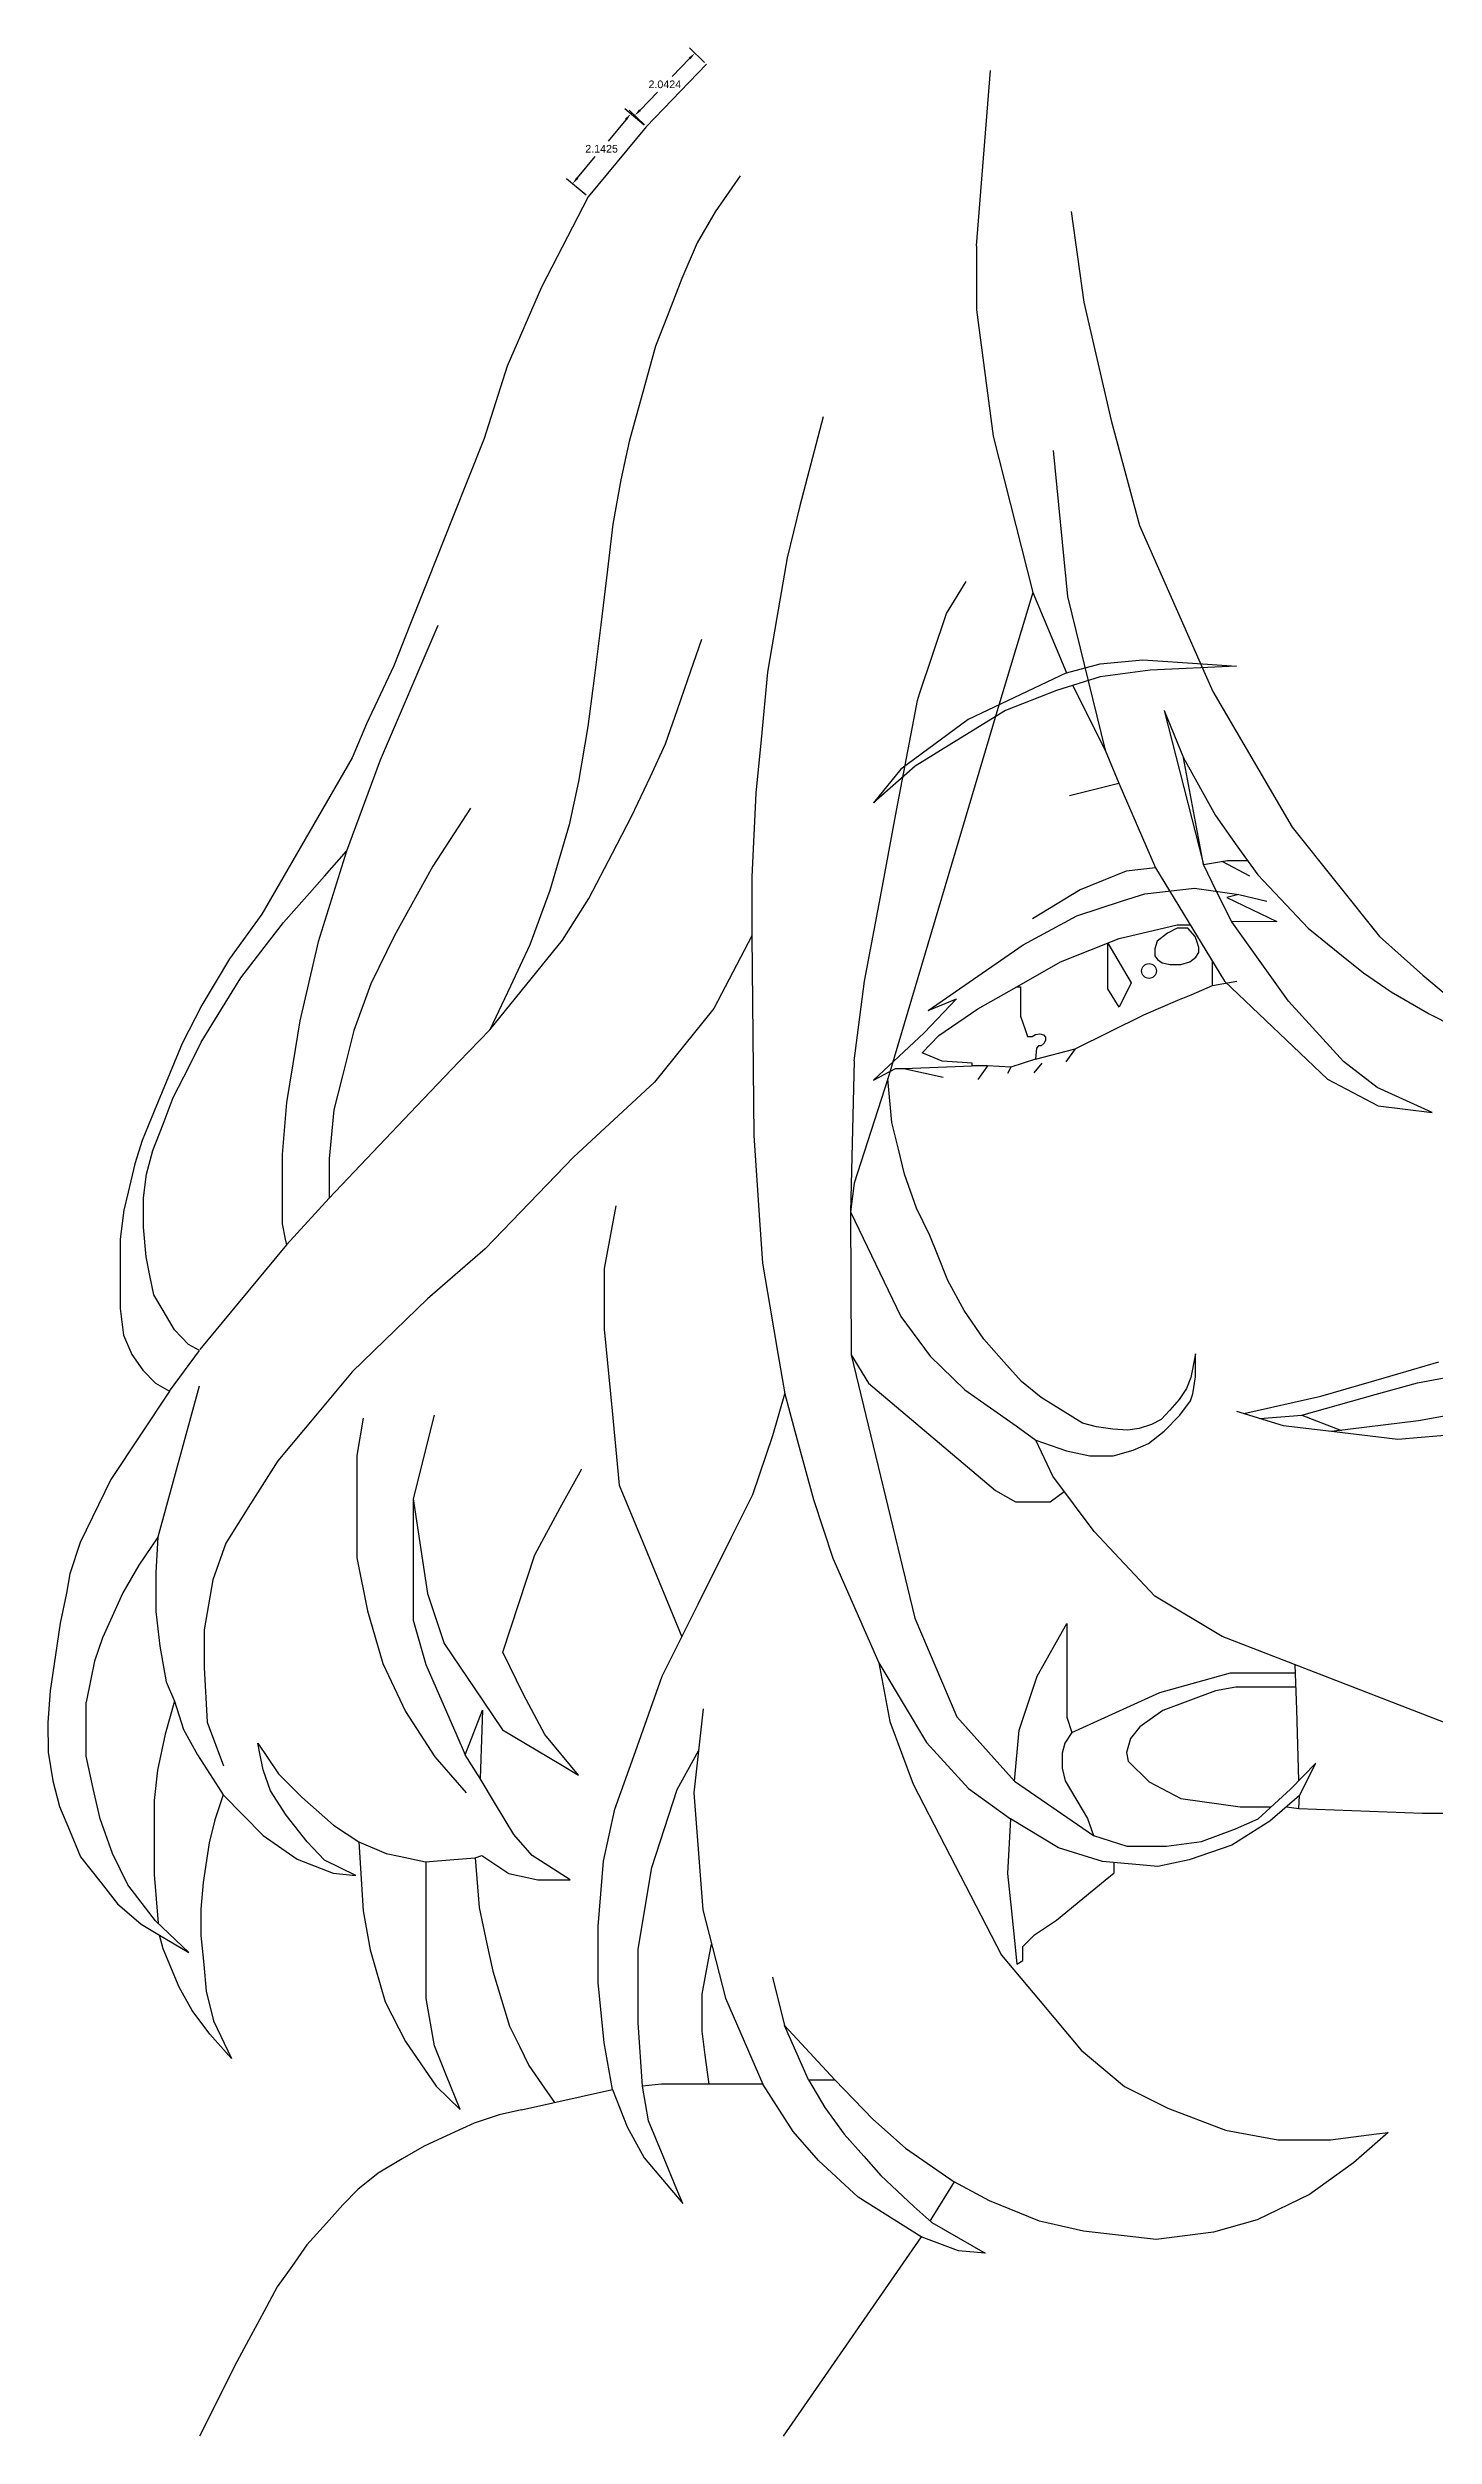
# Model space of a CAD drawing. Header units: inches. Extents: x 0.3 to 70.5, y 0.3 to 56.5.
# Drawn here: x 0.3 to 32.9, y 0.3 to 56.5 of the extents above; entities that cross this region are included whole.
import ezdxf

# ---------------------------------------------------------------- set-up
doc = ezdxf.new("R2010")
doc.units = ezdxf.units.IN
doc.header["$MEASUREMENT"] = 0
doc.styles.get("Standard").update_dxf_attribs({"font": 'arial.ttf'})
doc.dimstyles.get("Standard").update_dxf_attribs({"dimtxt": 0.18, "dimasz": 0.18, "dimexe": 0.18, "dimexo": 0.0625, "dimgap": 0.09, "dimtad": 0, "dimtih": 1, "dimtoh": 1, "dimdec": 4, "dimzin": 0, "dimdsep": 46, "dimtxsty": 'Standard', "dimcen": 0.09, "dimadec": 0, "dimazin": 0, "dimtfac": 1, "dimtdec": 4, "dimtofl": 0, "dimtmove": 0, "dimatfit": 3, "dimfxl": 1, "dimtolj": 1, "dimtzin": 0, "dimarcsym": 0})

# ---------------------------------------------------------------- blocks, each defined once
blk = doc.blocks.new('*D1')
at = {"color": 0, "lineweight": -2, "transparency": 16777216}
for p, q in [((15.362, 56.277), (14.954, 55.852)), ((15.715, 56.187), (15.357, 56.531)), ((14.196, 55.064), (14.604, 55.489)), ((14.299, 54.715), (13.941, 55.059))]:
    blk.add_line(p, q, dxfattribs=at)
at = {"color": 0, "transparency": 16777216}
for points in [[(15.34, 56.297), (15.384, 56.256), (15.487, 56.406)], [(14.174, 55.085), (14.217, 55.043), (14.071, 54.935)]]:
    blk.add_solid(points, dxfattribs=at)
at = {"layer": 'Defpoints', "color": 0, "transparency": 16777216}
for p in [(15.76, 56.143), (14.071, 54.935), (14.344, 54.671)]:
    blk.add_point(p, dxfattribs=at)
at = {"color": 0, "transparency": 16777216, "insert": (14.779, 55.67), "char_height": 0.18, "attachment_point": 5}
blk.add_mtext('\\A1;2.0424', dxfattribs=at)
blk = doc.blocks.new('*D2')
at = {"color": 0, "lineweight": -2, "transparency": 16777216}
for p, q in [((13.862, 54.838), (13.443, 54.335)), ((14.296, 54.711), (13.838, 55.092)), ((12.722, 53.468), (13.141, 53.971)), ((12.927, 53.064), (12.469, 53.444))]:
    blk.add_line(p, q, dxfattribs=at)
at = {"color": 0, "transparency": 16777216}
for points in [[(13.839, 54.858), (13.885, 54.819), (13.977, 54.977)], [(12.699, 53.487), (12.745, 53.448), (12.607, 53.329)]]:
    blk.add_solid(points, dxfattribs=at)
at = {"layer": 'Defpoints', "color": 0, "transparency": 16777216}
for p in [(14.344, 54.671), (12.607, 53.329), (12.975, 53.024)]:
    blk.add_point(p, dxfattribs=at)
at = {"color": 0, "transparency": 16777216, "insert": (13.292, 54.153), "char_height": 0.18, "attachment_point": 5}
blk.add_mtext('\\A1;2.1425', dxfattribs=at)

msp = doc.modelspace()

# ---------------------------------------------------------------- linework, layer by layer
for p, q in [((15.76028, 56.14325), (14.34428, 54.67145)), ((22.11616, 51.86545), (22.44799, 55.99984)), ((14.34428, 54.67145), (12.97479, 53.0238)), ((16.55149, 53.51847), (15.96177, 52.66712)), ((12.97479, 53.0238), (11.87477, 50.89593)), ((15.96177, 52.66712), (15.53758, 51.93883)), ((24.34293, 52.67348), (24.64092, 50.54623)), ((15.53758, 51.93883), (15.18129, 51.09892)), ((22.11616, 51.86545), (22.1155, 50.35895)), ((11.87477, 50.89593), (11.06931, 49.03294)), ((15.18129, 51.09892), (14.83359, 50.20634)), ((14.83359, 50.20634), (14.56225, 49.50977)), ((22.1155, 50.35895), (22.50807, 47.38538)), ((24.64092, 50.54623), (25.29021, 47.7572)), ((14.56225, 49.50977), (14.28561, 48.51425)), ((11.06931, 49.03294), (10.52614, 47.33476)), ((14.28561, 48.51425), (13.93708, 47.26005)), ((18.50424, 47.84579), (17.95407, 45.7511)), ((10.52614, 47.33476), (9.78915, 45.48157)), ((13.93708, 47.26005), (13.74427, 46.36251)), ((22.50807, 47.38538), (23.44174, 43.71117)), ((25.29021, 47.7572), (25.95477, 45.2854)), ((23.92433, 47.05167), (24.25557, 43.61702)), ((13.74427, 46.36251), (13.55989, 45.32081)), ((17.95407, 45.7511), (17.66269, 44.52512)), ((9.78915, 45.48157), (9.19915, 43.998)), ((13.55989, 45.32081), (13.43021, 44.25107)), ((25.95477, 45.2854), (27.6757, 41.37792)), ((17.66269, 44.52512), (17.42022, 43.1234)), ((9.19915, 43.998), (8.79537, 42.98269)), ((13.43021, 44.25107), (13.27275, 42.95227)), ((21.41045, 43.21446), (21.87111, 43.96475)), ((23.44174, 43.71117), (22.6412, 41.05994)), ((23.44174, 43.71117), (24.23467, 41.81803)), ((24.25557, 43.61702), (25.14577, 39.99615)), ((9.4372, 42.9351), (8.07737, 39.76396)), ((8.79537, 42.98269), (8.3975, 41.98226)), ((13.27275, 42.95227), (13.12027, 41.69443)), ((17.42022, 43.1234), (17.19683, 41.83197)), ((20.7777, 41.32325), (21.41045, 43.21446)), ((15.3233, 41.66279), (15.6512, 42.61074)), ((8.3975, 41.98226), (7.75499, 40.61944)), ((13.12027, 41.69443), (12.96807, 40.55586)), ((15.07982, 40.95893), (15.3233, 41.66279)), ((17.19683, 41.83197), (17.044, 40.24859)), ((24.23467, 41.81803), (21.9201, 40.71688)), ((25.02993, 41.72735), (23.99711, 41.40641)), ((24.23467, 41.81803), (25.02825, 42.03163)), ((25.02825, 42.03163), (26.02804, 42.12637)), ((26.20162, 41.88349), (25.02993, 41.72735)), ((26.02804, 42.12637), (27.43407, 42.03095)), ((28.23826, 41.97638), (26.20162, 41.88349)), ((27.43407, 42.03095), (28.23826, 41.97638)), ((22.6412, 41.05994), (20.03024, 32.26051)), ((20.67076, 40.87963), (20.72436, 41.16384)), ((20.72436, 41.16384), (20.7777, 41.32325)), ((23.99711, 41.40641), (22.79834, 40.92834)), ((25.14577, 39.99615), (24.38088, 41.52566)), ((27.6757, 41.37792), (29.54711, 38.18566)), ((7.75499, 40.61944), (7.41883, 39.81428)), ((12.96807, 40.55586), (12.75048, 39.26397)), ((14.79802, 40.14426), (15.07982, 40.95893)), ((20.23711, 38.58054), (20.67076, 40.87963)), ((21.9201, 40.71688), (20.33425, 39.55018)), ((22.79834, 40.92834), (21.53888, 40.15527)), ((26.53117, 40.92975), (27.45676, 37.30559)), ((26.53117, 40.92975), (26.99186, 39.81848)), ((14.43992, 39.37921), (14.79802, 40.14426)), ((17.044, 40.24859), (16.92227, 38.98739)), ((21.53888, 40.15527), (20.67559, 39.62537)), ((25.14577, 39.99615), (25.46477, 39.22104)), ((7.41883, 39.81428), (5.29679, 36.13962)), ((8.07737, 39.76396), (7.28833, 37.62217)), ((13.99826, 38.43564), (14.43992, 39.37921)), ((20.67559, 39.62537), (19.69552, 38.7577)), ((20.33425, 39.55018), (19.69552, 38.7577)), ((26.99186, 39.81848), (27.7424, 38.4579)), ((27.45676, 37.30559), (26.99186, 39.81848)), ((12.75048, 39.26397), (12.53124, 38.24141)), ((16.92227, 38.98739), (16.83158, 37.01937)), ((24.30858, 38.93514), (25.46477, 39.22104)), ((25.46477, 39.22104), (26.33242, 37.22688)), ((10.20744, 38.62999), (9.32258, 37.26554)), ((12.53124, 38.24141), (12.07636, 36.69813)), ((13.54675, 37.57215), (13.99826, 38.43564)), ((19.87702, 36.67144), (20.23711, 38.58054)), ((27.7424, 38.4579), (28.2475, 37.75015)), ((28.2475, 37.75015), (28.73686, 37.06444)), ((29.54711, 38.18566), (31.59893, 35.613)), ((7.28833, 37.62217), (6.62291, 35.48524)), ((6.768, 37.03426), (7.28833, 37.62217)), ((9.32258, 37.26554), (8.41772, 35.63934)), ((12.99013, 36.50766), (13.54675, 37.57215)), ((25.64279, 37.15149), (24.55447, 36.70995)), ((26.33242, 37.22688), (25.64279, 37.15149)), ((26.33242, 37.22688), (26.66215, 36.68477)), ((27.45676, 37.30559), (28.02367, 37.39775)), ((27.7679, 36.67495), (27.45676, 37.30559)), ((28.54846, 37.0306), (27.89621, 37.37703)), ((28.02367, 37.39775), (28.49899, 37.39775)), ((5.80406, 35.94514), (6.4141, 36.6344)), ((6.4141, 36.6344), (6.768, 37.03426)), ((12.07636, 36.69813), (11.60511, 35.41414)), ((16.83158, 37.01937), (16.83158, 35.63202)), ((19.47922, 34.56236), (19.87702, 36.67144)), ((24.55447, 36.70995), (23.43382, 36.03148)), ((25.55577, 36.44836), (26.07838, 36.6188)), ((26.07838, 36.6188), (27.24592, 36.75075)), ((26.66215, 36.68477), (27.9561, 34.55738)), ((27.24592, 36.75075), (28.28987, 36.59915)), ((28.12292, 35.95535), (27.7679, 36.67495)), ((28.28987, 36.59915), (28.00881, 36.52781)), ((28.28987, 36.59915), (28.95016, 36.44309)), ((28.73686, 37.06444), (29.40402, 36.35707)), ((5.29679, 36.13962), (4.53104, 35.08416)), ((12.37528, 35.52578), (12.99013, 36.50766)), ((23.21422, 35.41457), (24.47593, 36.09619)), ((24.47593, 36.09619), (25.55577, 36.44836)), ((28.00881, 36.52781), (29.18215, 35.96599)), ((29.40402, 36.35707), (29.92238, 35.80746)), ((5.35075, 35.356), (5.80406, 35.94514)), ((6.62291, 35.48524), (6.1862, 33.6278)), ((8.41772, 35.63934), (7.85967, 34.49958)), ((10.66465, 33.41539), (12.37528, 35.52578)), ((16.83158, 35.63202), (15.93614, 33.91611)), ((16.83158, 35.63202), (16.87602, 30.93017)), ((24.09496, 35.0185), (25.4766, 35.56557)), ((25.20541, 34.3772), (25.20541, 35.4582)), ((25.20541, 35.4582), (25.75759, 34.51962)), ((25.4766, 35.56557), (26.83733, 35.88891)), ((26.3724, 35.50007), (26.31482, 35.3215)), ((26.61369, 35.69418), (26.3724, 35.50007)), ((26.83733, 35.80594), (26.61369, 35.69418)), ((26.83733, 35.88891), (27.14622, 35.88891)), ((27.0904, 35.80594), (26.83733, 35.80594)), ((27.26684, 35.61442), (27.0904, 35.80594)), ((27.31039, 35.47618), (27.26684, 35.61442)), ((27.34966, 35.35151), (27.31039, 35.47618)), ((29.18215, 35.96599), (28.12292, 35.95535)), ((29.46373, 34.093), (28.12292, 35.95535)), ((29.92238, 35.80746), (30.71115, 35.17259)), ((31.59893, 35.613), (32.62484, 34.69952)), ((4.53104, 35.08416), (3.88561, 33.99529)), ((4.7981, 34.63778), (5.35075, 35.356)), ((11.60511, 35.41414), (11.1502, 34.44732)), ((20.97498, 33.86956), (23.21422, 35.41457)), ((23.0621, 34.42747), (24.09496, 35.0185)), ((26.31482, 35.3215), (26.31482, 35.15528)), ((26.31482, 35.15528), (26.3795, 35.06986)), ((26.3795, 35.06986), (26.48806, 34.99137)), ((26.48806, 34.99137), (26.67517, 34.95212)), ((26.67517, 34.95212), (26.92464, 34.95212)), ((26.92464, 34.95212), (27.13484, 35.01907)), ((27.13484, 35.01907), (27.28036, 35.12296)), ((27.28036, 35.12296), (27.34966, 35.23608)), ((27.34966, 35.23608), (27.34966, 35.35151)), ((27.67052, 34.45735), (27.67052, 35.0269)), ((30.71115, 35.17259), (31.22647, 34.7578)), ((4.3326, 33.87919), (4.7981, 34.63778)), ((7.85967, 34.49958), (7.46276, 33.39876)), ((11.1502, 34.44732), (10.66465, 33.41539)), ((19.23846, 32.68483), (19.47922, 34.56236)), ((22.1512, 33.90623), (23.0621, 34.42747)), ((23.0621, 34.42747), (23.15498, 34.42747)), ((23.15498, 34.42747), (23.15498, 33.73843)), ((25.47259, 33.94996), (25.20541, 34.3772)), ((25.75759, 34.51962), (25.47259, 33.94996)), ((27.16614, 34.24262), (27.67052, 34.45735)), ((27.67052, 34.45735), (28.24167, 34.56373)), ((27.9561, 34.55738), (30.37599, 32.25469)), ((31.22647, 34.7578), (31.87347, 34.31119)), ((31.87347, 34.31119), (32.77283, 33.79435)), ((32.62484, 34.69952), (33.19488, 34.2204)), ((3.88561, 33.99529), (3.42061, 33.09772)), ((3.86805, 33.12217), (4.3326, 33.87919)), ((15.93614, 33.91611), (14.54025, 32.1832)), ((21.64189, 34.14215), (20.88648, 33.34169)), ((20.97498, 33.86956), (21.64189, 34.14215)), ((21.23293, 33.2804), (22.1512, 33.90623)), ((23.15498, 33.73843), (23.26214, 33.42069)), ((24.43686, 32.97164), (26.05638, 33.77015)), ((26.05638, 33.77015), (26.85595, 34.11056)), ((26.85595, 34.11056), (27.16614, 34.24262)), ((29.46373, 34.093), (30.75323, 32.66891)), ((32.77283, 33.79435), (33.90245, 33.22253)), ((6.1862, 33.6278), (6.02381, 32.61866)), ((7.46276, 33.39876), (7.19449, 32.33587)), ((9.9311, 32.66282), (10.66465, 33.41539)), ((20.88648, 33.34169), (19.69422, 32.23197)), ((20.83999, 32.8734), (21.23293, 33.2804)), ((23.26214, 33.42069), (23.31666, 33.25905)), ((23.31666, 33.25905), (23.42289, 33.25905)), ((23.42289, 33.25905), (23.50506, 33.30287)), ((23.50506, 33.30287), (23.60859, 33.32496)), ((23.60859, 33.32496), (23.69363, 33.29812)), ((23.69363, 33.29812), (23.73839, 33.24444)), ((23.73839, 33.17063), (23.70929, 33.10353)), ((23.73839, 33.24444), (23.73839, 33.17063)), ((3.42061, 33.09772), (2.76196, 31.50302)), ((3.58045, 32.55573), (3.86805, 33.12217)), ((6.02381, 32.61866), (5.87684, 31.7053)), ((8.93831, 31.61842), (9.9311, 32.66282)), ((19.23846, 32.68483), (19.15265, 29.12965)), ((21.30795, 32.67704), (20.83999, 32.8734)), ((22.01503, 32.6322), (21.30795, 32.67704)), ((22.01503, 32.56818), (22.01503, 32.6322)), ((23.50833, 32.72345), (22.92523, 32.53962)), ((23.6517, 32.62936), (23.46396, 32.40501)), ((23.52578, 32.98722), (23.50833, 32.72345)), ((23.50833, 32.72345), (24.43686, 32.97164)), ((23.57725, 33.03867), (23.52578, 32.98722)), ((23.63991, 33.03867), (23.57725, 33.03867)), ((23.70929, 33.10353), (23.63991, 33.03867)), ((24.43686, 32.97164), (24.22092, 32.65871)), ((31.54975, 32.06143), (30.75323, 32.66891)), ((3.20751, 31.82122), (3.58045, 32.55573)), ((7.19449, 32.33587), (6.99264, 31.53612)), ((14.54025, 32.1832), (12.63071, 30.4161)), ((20.03024, 32.26051), (19.23354, 29.8054)), ((19.69422, 32.23197), (20.21299, 32.50485)), ((20.12481, 31.23145), (20.03024, 32.26051)), ((20.21299, 32.50485), (20.40412, 32.50485)), ((20.40412, 32.50485), (22.01503, 32.56818)), ((20.40412, 32.50485), (21.33244, 32.30474)), ((22.37425, 32.56818), (22.01503, 32.56818)), ((22.37425, 32.56818), (22.14977, 32.24593)), ((22.92523, 32.53962), (22.37425, 32.56818)), ((22.92523, 32.53962), (22.8436, 32.3887)), ((30.37599, 32.25469), (31.57081, 31.62726)), ((32.84412, 31.46599), (31.54975, 32.06143)), ((2.76196, 31.50302), (2.47513, 30.80856)), ((2.96961, 31.19802), (3.20751, 31.82122)), ((5.87684, 31.7053), (5.77414, 30.48383)), ((6.87696, 29.44992), (8.93831, 31.61842)), ((6.99264, 31.53612), (6.87696, 30.38215)), ((31.57081, 31.62726), (32.84412, 31.46599)), ((2.73195, 30.57543), (2.96961, 31.19802)), ((16.87602, 30.93017), (17.00852, 28.93513)), ((20.27953, 30.60355), (20.12481, 31.23145)), ((2.47513, 30.80856), (2.30541, 30.25782)), ((2.57924, 30.02121), (2.73195, 30.57543)), ((5.77414, 30.48383), (5.77414, 28.84893)), ((6.87696, 30.38215), (6.87696, 29.44992)), ((12.63071, 30.4161), (10.55005, 28.26272)), ((20.42359, 30.01893), (20.27953, 30.60355)), ((2.30541, 30.25782), (2.14999, 29.59722)), ((2.50576, 29.46099), (2.57924, 30.02121)), ((19.23354, 29.8054), (19.15265, 29.12965)), ((20.70767, 29.2193), (20.42359, 30.01893)), ((2.14999, 29.59722), (2.04904, 29.16811)), ((2.50576, 28.77006), (2.50576, 29.46099)), ((6.87696, 29.44992), (5.87297, 28.35815)), ((13.62874, 29.26976), (13.35033, 27.79899)), ((2.04904, 29.16811), (1.95752, 28.48715)), ((2.56795, 28.07177), (2.50576, 28.77006)), ((5.77414, 28.84893), (5.84723, 28.48596)), ((17.00852, 28.93513), (17.07586, 27.92113)), ((19.15265, 29.12965), (19.16898, 25.76562)), ((19.15265, 29.12965), (20.33257, 26.66934)), ((21.01789, 28.57644), (20.70767, 29.2193)), ((1.95752, 28.48715), (1.95752, 27.89851)), ((5.87297, 28.35815), (4.73958, 26.98255)), ((5.84723, 28.48596), (5.87297, 28.35815)), ((10.55005, 28.26272), (9.19127, 27.08184)), ((21.19997, 28.12408), (21.01789, 28.57644)), ((21.44385, 27.51822), (21.19997, 28.12408)), ((1.95752, 27.89851), (1.95752, 26.85887)), ((2.65844, 27.63392), (2.56795, 28.07177)), ((2.75298, 27.17647), (2.65844, 27.63392)), ((13.35033, 27.79899), (13.35033, 26.36798)), ((17.07586, 27.92113), (17.24876, 26.91137)), ((2.96946, 26.80789), (2.75298, 27.17647)), ((9.19127, 27.08184), (7.4168, 25.36628)), ((21.82781, 26.81316), (21.44385, 27.51822)), ((1.95752, 26.85887), (2.03664, 26.2317)), ((3.2353, 26.35529), (2.96946, 26.80789)), ((4.73958, 26.98255), (3.83793, 25.88821)), ((17.24876, 26.91137), (17.43916, 25.7994)), ((20.33257, 26.66934), (21.02808, 25.73465)), ((22.28567, 26.1325), (21.82781, 26.81316)), ((2.03664, 26.2317), (2.23461, 25.77329)), ((3.12237, 24.90776), (3.82339, 25.8683)), ((3.56899, 26.00955), (3.2353, 26.35529)), ((3.82339, 25.8683), (3.56899, 26.00955)), ((13.35033, 26.36798), (13.5378, 24.44601)), ((22.7615, 25.60144), (22.28567, 26.1325)), ((2.23461, 25.77329), (2.48908, 25.40537)), ((2.48908, 25.40537), (2.78882, 25.09987)), ((7.4168, 25.36628), (6.5933, 24.37679)), ((17.43916, 25.7994), (17.60183, 24.84941)), ((19.16898, 25.76562), (19.57449, 25.10244)), ((19.16898, 25.76562), (20.66104, 19.56462)), ((21.02808, 25.73465), (21.84462, 24.94063)), ((23.17957, 25.13486), (22.7615, 25.60144)), ((27.27254, 25.7899), (27.16427, 25.23585)), ((27.27254, 25.24451), (27.27254, 25.7899)), ((31.71371, 25.22744), (33.00227, 25.6022)), ((32.49366, 25.10647), (33.88076, 25.36229)), ((3.12237, 24.90776), (1.73868, 22.82793)), ((2.78882, 25.09987), (3.12237, 24.90776)), ((3.82243, 25.02464), (2.84958, 21.47555)), ((17.3194, 23.86789), (17.60183, 24.84941)), ((17.60183, 24.84941), (17.89717, 23.76658)), ((19.57449, 25.10244), (22.56052, 22.5725)), ((21.84462, 24.94063), (23.04737, 24.09146)), ((23.64029, 24.75856), (23.17957, 25.13486)), ((24.61417, 24.1602), (23.64029, 24.75856)), ((27.056, 24.97615), (26.88709, 24.71211)), ((27.16427, 25.23585), (27.056, 24.97615)), ((27.15127, 24.68181), (27.2119, 24.85062)), ((27.2119, 24.85062), (27.27254, 25.24451)), ((28.40539, 24.38544), (30.22374, 24.7941)), ((29.77126, 24.34769), (31.50388, 24.8306)), ((30.22374, 24.7941), (31.71371, 25.22744)), ((31.50388, 24.8306), (32.49366, 25.10647)), ((6.5933, 24.37679), (5.67429, 23.27254)), ((7.67578, 24.27634), (7.53264, 23.39416)), ((9.35352, 24.34575), (8.85398, 22.37992)), ((13.5378, 24.44601), (13.70835, 22.69754)), ((26.46684, 24.24269), (26.23744, 24.12344)), ((26.66621, 24.46539), (26.46684, 24.24269)), ((26.53137, 23.97092), (26.90383, 24.34317)), ((26.88709, 24.71211), (26.66621, 24.46539)), ((26.90383, 24.34317), (27.15127, 24.68181)), ((28.23435, 24.43757), (29.33423, 24.10236)), ((28.78429, 24.26996), (29.77126, 24.34769)), ((29.77126, 24.34769), (30.70929, 23.98765)), ((30.47598, 23.96593), (32.51978, 24.22278)), ((32.51978, 24.22278), (34.1824, 24.51837)), ((16.8543, 22.47515), (17.3194, 23.86789)), ((17.89717, 23.76658), (18.28113, 22.35885)), ((23.04737, 24.09146), (23.50989, 23.75863)), ((23.91589, 22.90745), (23.50989, 23.75863)), ((23.50989, 23.75863), (24.23598, 23.50344)), ((24.94394, 24.06846), (24.61417, 24.1602)), ((25.32811, 24.01579), (24.94394, 24.06846)), ((25.67999, 23.99541), (25.32811, 24.01579)), ((25.94294, 24.03253), (25.67999, 23.99541)), ((25.80377, 23.52508), (26.16758, 23.68091)), ((26.23744, 24.12344), (25.94294, 24.03253)), ((26.16758, 23.68091), (26.53137, 23.97092)), ((29.33423, 24.10236), (30.47598, 23.96593)), ((30.47598, 23.96593), (32.03562, 23.77956)), ((32.03562, 23.77956), (33.50324, 23.90377)), ((5.67429, 23.27254), (5.02837, 22.25512)), ((7.53264, 23.39416), (7.53264, 22.44046)), ((12.31954, 22.1615), (12.82274, 23.08428)), ((24.23598, 23.50344), (24.78167, 23.3909)), ((24.78167, 23.3909), (25.33604, 23.3909)), ((25.33604, 23.3909), (25.80377, 23.52508)), ((1.73868, 22.82793), (1.01542, 21.34711)), ((13.70835, 22.69754), (14.26041, 21.35799)), ((22.56052, 22.5725), (23.03238, 22.30316)), ((23.85323, 22.30316), (24.18182, 22.55216)), ((24.88637, 21.61088), (23.91589, 22.90745)), ((5.02837, 22.25512), (4.44338, 21.33368)), ((7.53264, 22.44046), (7.53264, 20.98606)), ((8.85398, 22.37992), (8.85398, 21.06937)), ((8.85398, 22.37992), (9.1944, 20.14948)), ((11.71768, 21.0578), (12.31954, 22.1615)), ((16.34428, 21.45598), (16.8543, 22.47515)), ((18.28113, 22.35885), (18.73763, 20.97865)), ((23.03238, 22.30316), (23.85323, 22.30316)), ((2.84958, 21.47555), (2.39676, 20.81504)), ((2.84958, 21.47555), (2.7979, 20.64601)), ((15.5643, 19.89736), (16.34428, 21.45598)), ((26.31236, 20.08668), (24.88637, 21.61088)), ((1.01542, 21.34711), (0.77611, 20.60884)), ((2.39676, 20.81504), (2.02399, 20.16289)), ((4.44338, 21.33368), (4.14058, 20.46617)), ((7.53264, 20.98606), (7.78028, 19.7439)), ((8.85398, 21.06937), (8.85398, 19.52136)), ((10.97016, 18.76669), (11.71768, 21.0578)), ((14.26041, 21.35799), (15.17937, 19.12816)), ((18.73763, 20.97865), (19.81881, 18.51944)), ((0.77611, 20.60884), (0.69838, 20.15443)), ((2.7979, 20.64601), (2.7979, 19.72505)), ((4.14058, 20.46617), (3.93299, 19.29543)), ((0.69838, 20.15443), (0.54404, 19.4529)), ((2.02399, 20.16289), (1.7334, 19.52419)), ((2.7979, 19.72505), (2.89082, 18.91244)), ((7.78028, 19.7439), (8.14561, 18.49766)), ((9.1944, 20.14948), (9.58855, 18.96771)), ((14.71449, 18.19918), (15.5643, 19.89736)), ((27.90222, 19.13684), (26.31236, 20.08668)), ((0.54404, 19.4529), (0.4347, 18.70359)), ((1.7334, 19.52419), (1.54269, 19.10501)), ((3.93299, 19.29543), (3.93299, 18.40626)), ((8.85398, 19.52136), (9.15077, 18.47603)), ((20.66104, 19.56462), (21.65136, 17.24661)), ((23.54112, 18.19982), (24.24167, 19.44009)), ((24.24167, 19.44009), (24.24167, 18.33985)), ((35.36873, 16.24329), (27.90222, 19.13684)), ((0.4347, 18.70359), (0.31129, 17.85777)), ((1.35392, 18.55442), (1.26746, 18.13195)), ((1.54269, 19.10501), (1.35392, 18.55442)), ((2.89082, 18.91244), (3.04367, 18.07271)), ((9.58855, 18.96771), (10.50297, 17.61261)), ((11.45469, 17.76965), (10.97016, 18.76669)), ((1.26746, 18.13195), (1.15637, 17.58917)), ((3.04367, 18.07271), (3.23772, 17.6121)), ((3.93299, 18.40626), (4.00834, 17.11631)), ((8.14561, 18.49766), (8.67946, 17.37386)), ((9.15077, 18.47603), (9.88447, 16.80664)), ((14.08767, 16.42964), (14.71449, 18.19918)), ((19.81881, 18.51944), (20.94159, 16.63896)), ((19.81881, 18.51944), (20.0768, 17.13246)), ((23.12078, 16.92954), (23.54112, 18.19982)), ((24.24167, 18.33985), (24.24167, 17.23961)), ((26.43572, 17.81848), (28.0976, 18.27985)), ((28.0976, 18.27985), (29.62684, 18.27985)), ((29.65356, 17.41455), (29.62094, 18.47077)), ((0.31129, 17.85777), (0.25527, 17.11451)), ((1.15637, 17.22108), (1.15637, 17.58917)), ((3.23772, 17.6121), (3.01669, 16.83486)), ((3.23772, 17.6121), (3.44812, 16.94888)), ((10.50297, 17.61261), (10.9578, 16.93858)), ((11.95842, 16.83185), (11.45469, 17.76965)), ((15.67873, 17.43487), (15.46586, 15.45935)), ((24.36176, 16.87953), (26.43572, 17.81848)), ((27.74488, 17.8549), (26.50567, 17.39568)), ((28.22209, 17.94266), (27.74488, 17.8549)), ((29.63725, 17.94266), (28.22209, 17.94266)), ((0.25527, 17.11451), (0.26448, 16.41018)), ((1.15637, 16.31685), (1.15637, 17.22108)), ((3.44812, 16.94888), (3.78239, 16.35054)), ((4.00834, 17.11631), (4.38921, 16.09503)), ((8.67946, 17.37386), (9.36327, 16.3057)), ((10.08334, 16.35415), (10.49046, 17.40267)), ((10.49046, 17.40267), (10.43314, 15.79533)), ((10.9578, 16.93858), (12.33375, 16.12109)), ((20.0768, 17.13246), (20.62781, 15.66393)), ((21.65136, 17.24661), (23.0107, 15.72928)), ((23.0107, 15.72928), (23.12078, 16.92954)), ((24.36176, 16.87953), (24.19574, 16.62772)), ((24.24167, 17.23961), (24.36176, 16.87953)), ((25.95849, 17.00746), (25.74173, 16.73803)), ((26.50567, 17.39568), (25.95849, 17.00746)), ((29.70509, 15.74536), (29.65356, 17.41455)), ((0.26448, 16.41018), (0.37568, 15.73643)), ((1.32616, 15.56063), (1.15637, 16.31685)), ((3.01669, 16.83486), (2.83977, 15.98738)), ((3.78239, 16.35054), (4.27592, 15.57872)), ((5.24798, 16.38307), (5.20081, 16.62549)), ((5.20081, 16.62549), (5.68438, 15.90384)), ((5.32341, 15.99538), (5.24798, 16.38307)), ((9.36327, 16.3057), (10.10298, 15.45411)), ((9.88447, 16.80664), (10.08334, 16.35415)), ((10.43314, 15.79533), (10.08334, 16.35415)), ((12.74759, 15.87522), (11.95842, 16.83185)), ((13.6061, 15.07013), (14.08767, 16.42964)), ((15.06753, 15.53659), (15.5723, 16.44711)), ((20.94159, 16.63896), (21.92816, 15.55954)), ((24.19574, 16.62772), (24.13149, 16.39229)), ((24.13149, 16.39229), (24.13149, 16.0338)), ((25.74173, 16.73803), (25.64969, 16.40767)), ((25.64969, 16.40767), (25.68716, 16.20099)), ((2.83977, 15.98738), (2.7633, 15.27286)), ((5.5013, 15.5049), (5.32341, 15.99538)), ((5.68438, 15.90384), (6.2393, 15.35461)), ((10.79298, 15.1935), (10.43314, 15.79533)), ((12.33375, 16.12109), (12.74759, 15.87522)), ((24.13149, 16.0338), (24.20164, 15.73928)), ((25.68716, 16.20099), (26.18095, 15.71396)), ((29.50822, 15.54606), (30.10672, 16.15193)), ((29.7198, 15.394), (30.10672, 16.15193)), ((0.37568, 15.73643), (0.53022, 15.13406)), ((1.4871, 14.84378), (1.32616, 15.56063)), ((2.7633, 15.27286), (2.7633, 14.55082)), ((4.38597, 15.40661), (4.18822, 14.81997)), ((4.27592, 15.57872), (4.38597, 15.40661)), ((4.38597, 15.40661), (5.32659, 14.45495)), ((5.86792, 14.92738), (5.5013, 15.5049)), ((6.2393, 15.35461), (6.97727, 14.69228)), ((11.22252, 14.47506), (10.79298, 15.1935)), ((14.47225, 13.70074), (15.06753, 15.53659)), ((15.46586, 15.45935), (15.67468, 12.70105)), ((20.62781, 15.66393), (21.37414, 14.21484)), ((21.92816, 15.55954), (22.91957, 14.84246)), ((23.0107, 15.72928), (24.87211, 14.45295)), ((24.20164, 15.73928), (24.73205, 14.84908)), ((26.18095, 15.71396), (26.92858, 15.3264)), ((26.92858, 15.3264), (28.31897, 15.12954)), ((28.7489, 14.84789), (29.50822, 15.54606)), ((29.7198, 15.394), (29.01753, 14.79246)), ((29.70433, 15.08465), (29.7198, 15.394)), ((0.53022, 15.13406), (0.76338, 14.57974)), ((1.77969, 14.03167), (1.4871, 14.84378)), ((4.18822, 14.81997), (4.05647, 14.27575)), ((6.36458, 14.30452), (5.86792, 14.92738)), ((6.97727, 14.69228), (7.57807, 14.30097)), ((13.33846, 13.84946), (13.6061, 15.07013)), ((22.91957, 14.84246), (22.8447, 13.55673)), ((24.04324, 14.15996), (22.91957, 14.84246)), ((24.73205, 14.84908), (24.87211, 14.45295)), ((29.01753, 14.79246), (28.12977, 14.22784)), ((28.21604, 14.60894), (28.7489, 14.84789)), ((28.31897, 15.12954), (29.05522, 15.12954)), ((29.41105, 15.12954), (29.70433, 15.08465)), ((29.70433, 15.08465), (32.61309, 14.97491)), ((32.61309, 14.97491), (35.85467, 14.97491)), ((0.76338, 14.57974), (1.02882, 13.94868)), ((2.7633, 14.55082), (2.7633, 13.53292)), ((4.05647, 14.27575), (3.90964, 13.34585)), ((5.32659, 14.45495), (6.12274, 13.89248)), ((6.76877, 13.87478), (6.36458, 14.30452)), ((7.57807, 14.30097), (8.21811, 14.02787)), ((7.57807, 14.30097), (7.67843, 12.68217)), ((11.65755, 13.98381), (11.22252, 14.47506)), ((21.37414, 14.21484), (22.70367, 11.63343)), ((25.08158, 13.83694), (24.04324, 14.15996)), ((24.87211, 14.45295), (25.65289, 14.20082)), ((25.65289, 14.20082), (26.58894, 14.20082)), ((26.58894, 14.20082), (27.41191, 14.30756)), ((28.12977, 14.22784), (27.12405, 13.88038)), ((27.41191, 14.30756), (28.21604, 14.60894)), ((1.02882, 13.94868), (1.50971, 13.33548)), ((2.13828, 13.29223), (1.77969, 14.03167)), ((2.7633, 13.53292), (2.85016, 12.38568)), ((6.12274, 13.89248), (6.97379, 13.56322)), ((7.50834, 13.5138), (6.76877, 13.87478)), ((6.97379, 13.56322), (7.50834, 13.5138)), ((8.21811, 14.02787), (8.52704, 13.96287)), ((8.52704, 13.96287), (9.14954, 13.8319)), ((9.14954, 13.8319), (9.81693, 13.88704)), ((9.15975, 13.03547), (9.15975, 13.82975)), ((9.81693, 13.88704), (10.31838, 13.92848)), ((10.31838, 13.92848), (10.47112, 13.98381)), ((10.31838, 13.92848), (10.40701, 12.75865)), ((10.47112, 13.98381), (11.10953, 13.56033)), ((11.10953, 13.56033), (11.79314, 13.40788)), ((12.55019, 13.40788), (11.65755, 13.98381)), ((13.21025, 12.30858), (13.33846, 13.84946)), ((14.14909, 11.77989), (14.47225, 13.70074)), ((22.8447, 13.55673), (22.93774, 12.66784)), ((26.38528, 13.72526), (25.08158, 13.83694)), ((25.14401, 13.40119), (25.35814, 13.57668)), ((25.35814, 13.57668), (25.35814, 13.81325)), ((27.12405, 13.88038), (26.38528, 13.72526)), ((1.50971, 13.33548), (1.89513, 12.84402)), ((2.78979, 12.44304), (2.13828, 13.29223)), ((3.90964, 13.34585), (3.86153, 12.71839)), ((9.15975, 11.66465), (9.15975, 13.03547)), ((11.79314, 13.40788), (12.3694, 13.40788)), ((12.3694, 13.40788), (12.55019, 13.40788)), ((23.99934, 12.46309), (24.62015, 12.97187)), ((24.62015, 12.97187), (25.14401, 13.40119)), ((1.89513, 12.84402), (2.45345, 12.36265)), ((3.57311, 11.69883), (2.78979, 12.44304)), ((3.86153, 12.71839), (3.86153, 12.09651)), ((7.67843, 12.68217), (7.84472, 11.76357)), ((10.40701, 12.75865), (10.59311, 11.89978)), ((15.67468, 12.70105), (16.20844, 10.62353)), ((22.93774, 12.66784), (23.03434, 11.74502)), ((23.48406, 12.11563), (23.99934, 12.46309)), ((2.45345, 12.36265), (2.88484, 12.10689)), ((2.88484, 12.10689), (3.57311, 11.69883)), ((2.96973, 11.78233), (2.88484, 12.10689)), ((3.86153, 12.09651), (3.92541, 11.41922)), ((10.59311, 11.89978), (10.7317, 11.26017)), ((13.21025, 10.9911), (13.21025, 12.30858)), ((15.80241, 11.48429), (15.88121, 11.8972)), ((23.2109, 11.84263), (23.48406, 12.11563)), ((23.2109, 11.51378), (23.2109, 11.84263)), ((3.34737, 10.88466), (2.96973, 11.78233)), ((3.92541, 11.41922), (3.98486, 10.7889)), ((7.84472, 11.76357), (8.20025, 10.53877)), ((9.15975, 10.61887), (9.15975, 11.66465)), ((10.7317, 11.26017), (10.93816, 10.5849)), ((14.14909, 10.04603), (14.14909, 11.77989)), ((15.65575, 10.71578), (15.80241, 11.48429)), ((22.70367, 11.63343), (23.61119, 10.5527)), ((23.03434, 11.74502), (23.06822, 11.42138)), ((23.06822, 11.42138), (23.2109, 11.51378)), ((3.65604, 10.33623), (3.34737, 10.88466)), ((3.98486, 10.7889), (4.15579, 10.09139)), ((13.35198, 9.56811), (13.21025, 10.9911)), ((15.65575, 9.84448), (15.65575, 10.71578)), ((17.31342, 11.11858), (17.5992, 9.97614)), ((4.0725, 9.778), (3.65604, 10.33623)), ((8.20025, 10.53877), (8.67899, 9.60135)), ((9.35755, 9.49871), (9.15975, 10.61887)), ((10.93816, 10.5849), (11.12676, 9.96802)), ((16.20844, 10.62353), (17.08695, 8.60288)), ((23.61119, 10.5527), (24.58033, 9.39857)), ((4.58204, 9.20508), (4.0725, 9.778)), ((4.15579, 10.09139), (4.58204, 9.20508)), ((8.67899, 9.60135), (9.40014, 8.55556)), ((11.12676, 9.96802), (11.35975, 9.49001)), ((13.54782, 8.47082), (13.35198, 9.56811)), ((14.25443, 8.55575), (14.14909, 10.04603)), ((15.73187, 9.28128), (15.65575, 9.84448)), ((17.5992, 9.97614), (18.77848, 8.69912)), ((18.15998, 8.69925), (17.5992, 9.97614)), ((9.62638, 8.83821), (9.35755, 9.49871)), ((11.35975, 9.49001), (11.58075, 9.0366)), ((11.58075, 9.0366), (11.95107, 8.50465)), ((15.82356, 8.60288), (15.73187, 9.28128)), ((24.58033, 9.39857), (25.6005, 8.54202)), ((9.40014, 8.55556), (9.96574, 8.00441)), ((9.96574, 8.00441), (9.62638, 8.83821)), ((11.40927, 7.9934), (13.54782, 8.47082)), ((11.95107, 8.50465), (12.18623, 8.16685)), ((13.54782, 8.47082), (13.89054, 7.59396)), ((14.70008, 8.60288), (14.25443, 8.55575)), ((14.39844, 7.73638), (14.25443, 8.55575)), ((15.82356, 8.60288), (14.70008, 8.60288)), ((17.08695, 8.60288), (15.82356, 8.60288)), ((17.80169, 7.48366), (17.08695, 8.60288)), ((18.15998, 8.69925), (18.77848, 8.69912)), ((18.15998, 8.69925), (18.54903, 8.04855)), ((18.77848, 8.69912), (19.6783, 7.77448)), ((25.6005, 8.54202), (26.61704, 8.0337)), ((10.87891, 7.875), (10.29504, 7.68364)), ((11.40927, 7.9934), (10.87891, 7.875)), ((18.54903, 8.04855), (18.99914, 7.42587)), ((26.61704, 8.0337), (27.97837, 7.51539)), ((9.7407, 7.42908), (9.11486, 7.1417)), ((10.29504, 7.68364), (9.7407, 7.42908)), ((13.89054, 7.59396), (14.29425, 6.86871)), ((14.74085, 6.90305), (14.39844, 7.73638)), ((18.39979, 6.79874), (17.80169, 7.48366)), ((18.99914, 7.42587), (19.46176, 6.90387)), ((19.6783, 7.77448), (20.44666, 7.09631)), ((27.97837, 7.51539), (29.21004, 7.28864)), ((30.45252, 7.28864), (31.53293, 7.42901)), ((31.80448, 7.46429), (30.99272, 6.74873)), ((31.53293, 7.42901), (31.80448, 7.46429)), ((8.60116, 6.8393), (8.03106, 6.5037)), ((9.11486, 7.1417), (8.60116, 6.8393)), ((14.29425, 6.86871), (15.0672, 5.95027)), ((15.0618, 6.12194), (14.74085, 6.90305)), ((19.33392, 5.94083), (18.39979, 6.79874)), ((19.46176, 6.90387), (19.86701, 6.44659)), ((20.44666, 7.09631), (21.58895, 6.29912)), ((29.21004, 7.28864), (30.45252, 7.28864)), ((30.99272, 6.74873), (29.95553, 6.00367)), ((8.03106, 6.5037), (7.5574, 6.12056)), ((19.86701, 6.44659), (20.64202, 5.71948)), ((21.58895, 6.29912), (21.06713, 5.45666)), ((22.42206, 5.85113), (21.58895, 6.29912)), ((7.20021, 5.75932), (6.8137, 5.32705)), ((7.5574, 6.12056), (7.20021, 5.75932)), ((15.20119, 5.79107), (15.0618, 6.12194)), ((15.0672, 5.95027), (15.20119, 5.79107)), ((20.81145, 5.00703), (19.33392, 5.94083)), ((20.64202, 5.71948), (21.06713, 5.34138)), ((23.59971, 5.37602), (22.42206, 5.85113)), ((29.95553, 6.00367), (28.72231, 5.40837)), ((6.8137, 5.32705), (6.35581, 4.81494)), ((21.06713, 5.45666), (21.01459, 5.37183)), ((21.06713, 5.34138), (22.31663, 4.61738)), ((24.63691, 5.13846), (23.59971, 5.37602)), ((26.34397, 4.9441), (24.63691, 5.13846)), ((27.69592, 5.11682), (26.34397, 4.9441)), ((28.72231, 5.40837), (27.69592, 5.11682)), ((6.35581, 4.81494), (5.99835, 4.31078)), ((20.81145, 5.00703), (17.56799, 0.31234)), ((21.69055, 4.67426), (20.81145, 5.00703)), ((22.31663, 4.61738), (21.69055, 4.67426)), ((5.99835, 4.31078), (5.65717, 3.82957)), ((5.65717, 3.82957), (5.33929, 3.24087)), ((5.33929, 3.24087), (5.03546, 2.67816)), ((5.03546, 2.67816), (4.648, 1.96058)), ((4.648, 1.96058), (4.27903, 1.21993)), ((4.27903, 1.21993), (3.82689, 0.31234))]:
    msp.add_line(p, q)
msp.add_circle((26.17762, 34.80093), 0.17519)

# ---------------------------------------------------------------- dimensions: what is measured, and where the dimension line sits
for p1, p2, distance, picture, middle in [((15.76028, 56.14325), (14.34428, 54.67145), -0.37946, '*D1', (14.77883, 55.67043)), ((14.34428, 54.67145), (12.97479, 53.0238), -0.47777, '*D2', (13.29211, 54.15302))]:
    dim = msp.add_aligned_dim(p1=p1, p2=p2, distance=distance, dimstyle='Standard')
    dim.commit()
    dim.dimension.update_dxf_attribs({"geometry": picture, "text_midpoint": middle})

doc.saveas('drawing.dxf')
